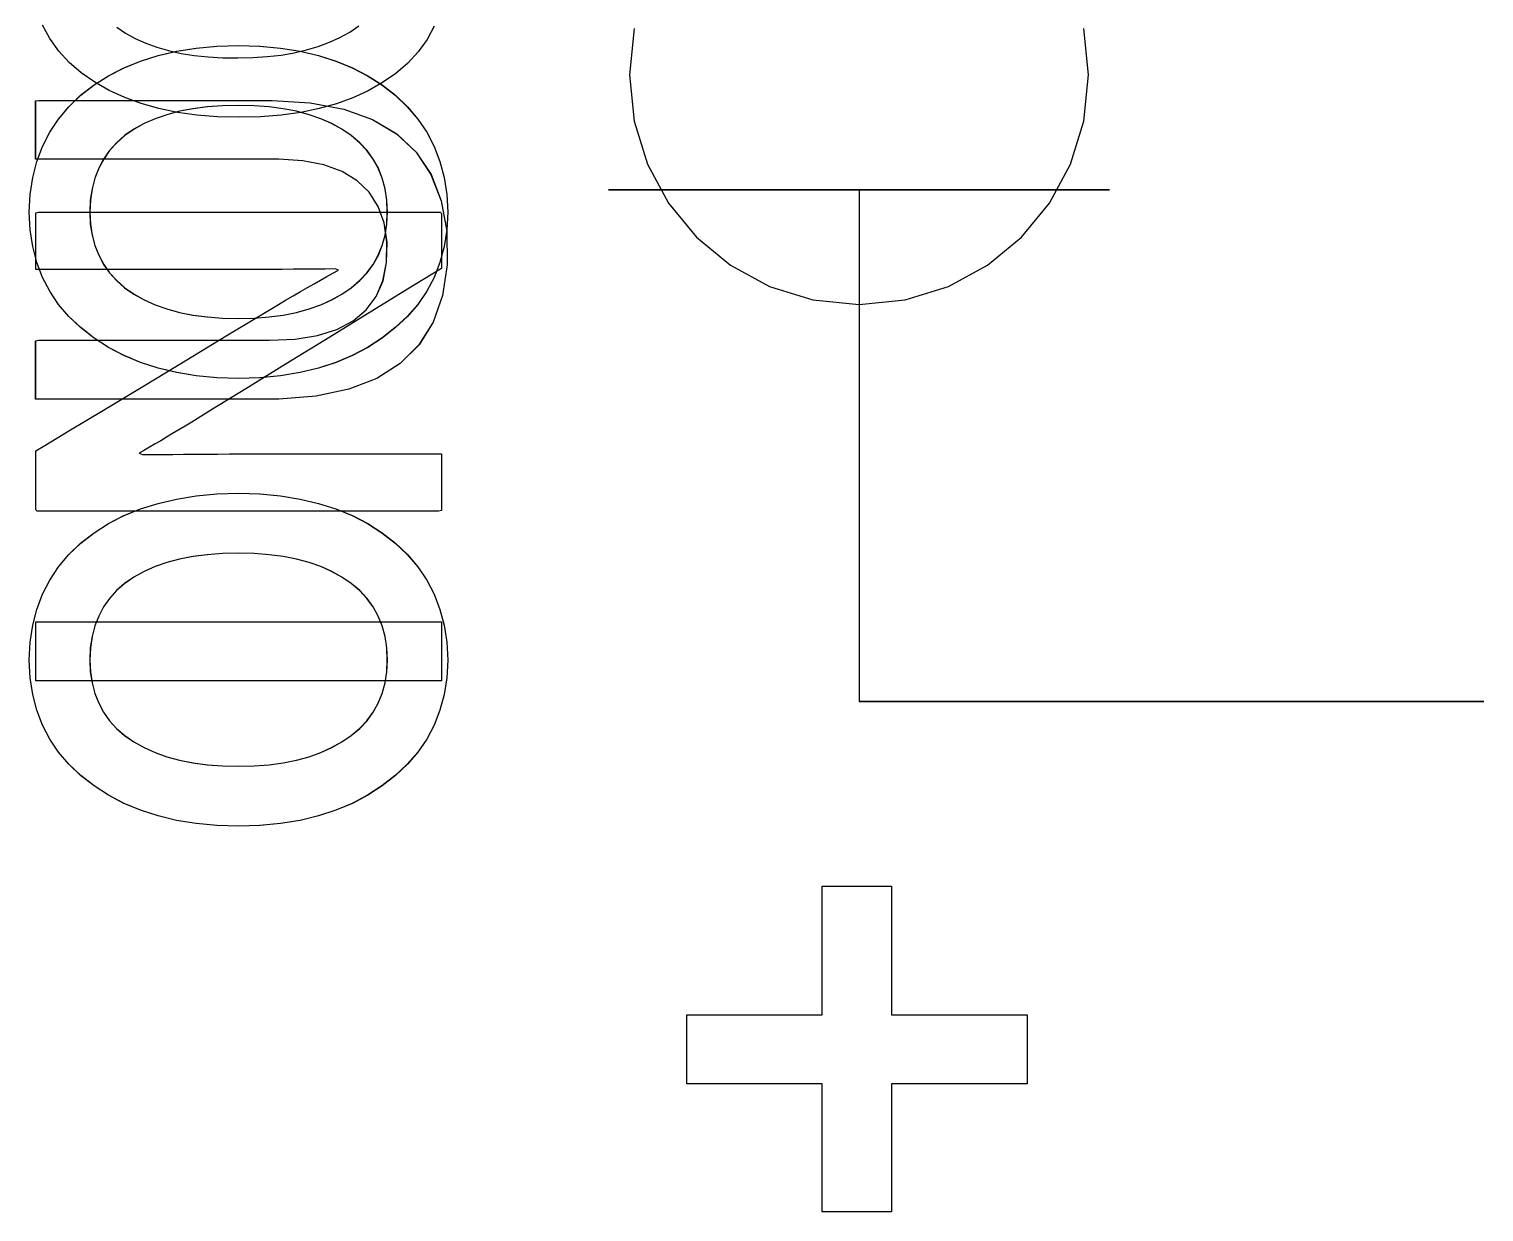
# Model space of a CAD drawing. Extents: x 1 to 47.7, y 0.2 to 35.
# Drawn here: x 36.3558 to 36.7042, y 9.717 to 10.0002 of the extents above; entities that cross this region are included whole.
import ezdxf

# ---------------------------------------------------------------- set-up
doc = ezdxf.new("R2010")
doc.units = 0
doc.header["$MEASUREMENT"] = 0
for name, color, linetype in [('7_2___8__INDEPENDENT_INPUT', 7, 'CONTINUOUS'), ('7_3___8__OPTOISO_INDEPENDE', 7, 'CONTINUOUS'), ('7_4___24__OPTOISO_INDEPEND', 7, 'CONTINUOUS'), ('7_5___8__INDEPENDENT_INPUT', 7, 'CONTINUOUS'), ('7_6____8__INDEPENDENT_INPU', 7, 'CONTINUOUS'), ('7_7____8__OPTOISO_INDEPEND', 7, 'CONTINUOUS'), ('7_8____8__OPTOISO_INDEPEND', 7, 'CONTINUOUS')]:
    doc.layers.add(name, color=color, linetype=linetype)

msp = doc.modelspace()

# ---------------------------------------------------------------- linework, layer by layer
at = {"layer": '7_2___8__INDEPENDENT_INPUT'}
for points in [[(36.41404, 9.98315), (36.42315, 9.9826), (36.43116, 9.98108), (36.43806, 9.97861), (36.44384, 9.97517), (36.44851, 9.97077), (36.45207, 9.96541), (36.45451, 9.9591), (36.45584, 9.95182), (36.45596, 9.94379), (36.45482, 9.93645), (36.45256, 9.93006), (36.44919, 9.92462), (36.44471, 9.92012), (36.43911, 9.91658), (36.4324, 9.91398), (36.42458, 9.91234), (36.41564, 9.91165), (36.41235, 9.91162), (36.40735, 9.91162), (36.39969, 9.91162), (36.39044, 9.91162), (36.38065, 9.91162), (36.3714, 9.91162), (36.36374, 9.91162), (36.35874, 9.91162), (36.35737, 9.91164), (36.35737, 9.91237), (36.35737, 9.91392), (36.35737, 9.91602), (36.35737, 9.91842), (36.35737, 9.92085), (36.35737, 9.92303), (36.35737, 9.92471), (36.35737, 9.92562), (36.35815, 9.92571), (36.36246, 9.92571), (36.36963, 9.92571), (36.37859, 9.92571), (36.38829, 9.92571), (36.39768, 9.92571), (36.40569, 9.92571), (36.41128, 9.92571), (36.41337, 9.92571), (36.41951, 9.926), (36.4249, 9.92688), (36.42954, 9.92833), (36.43342, 9.93037), (36.43655, 9.93299), (36.43893, 9.9362), (36.44056, 9.93998), (36.44143, 9.94435), (36.44152, 9.94925), (36.44082, 9.95381), (36.43939, 9.95778), (36.43724, 9.96116), (36.43436, 9.96393), (36.43075, 9.96611), (36.42641, 9.96769), (36.42135, 9.96867), (36.41557, 9.96906), (36.41293, 9.96906), (36.40788, 9.96906), (36.40014, 9.96906), (36.39079, 9.96906), (36.3809, 9.96906), (36.37155, 9.96906), (36.36381, 9.96906), (36.35875, 9.96906), (36.35737, 9.96908), (36.35737, 9.96981), (36.35737, 9.97136), (36.35737, 9.97346), (36.35737, 9.97586), (36.35737, 9.97829), (36.35737, 9.98047), (36.35737, 9.98216), (36.35737, 9.98307), (36.35816, 9.98315), (36.36252, 9.98315), (36.36977, 9.98315), (36.37884, 9.98315), (36.38866, 9.98315), (36.39816, 9.98315), (36.40627, 9.98315), (36.41191, 9.98315)], [(36.40592, 9.88909), (36.4111, 9.88892), (36.41602, 9.88846), (36.4207, 9.88771), (36.42512, 9.88667), (36.4293, 9.88535), (36.43322, 9.88373), (36.43689, 9.88183), (36.44032, 9.87965), (36.44352, 9.87716), (36.4464, 9.87442), (36.4489, 9.87147), (36.45104, 9.86829), (36.4528, 9.8649), (36.45419, 9.86129), (36.4552, 9.85747), (36.45584, 9.85342), (36.45611, 9.84916), (36.45584, 9.84493), (36.4552, 9.84091), (36.45419, 9.83712), (36.4528, 9.83356), (36.45104, 9.83021), (36.4489, 9.82709), (36.4464, 9.82419), (36.44352, 9.82151), (36.44032, 9.81903), (36.43689, 9.81678), (36.43322, 9.81484), (36.4293, 9.81319), (36.42512, 9.81183), (36.4207, 9.81077), (36.41602, 9.81), (36.4111, 9.80953), (36.40592, 9.80935), (36.40075, 9.80953), (36.39581, 9.81), (36.39113, 9.81077), (36.38668, 9.81183), (36.38248, 9.81319), (36.37853, 9.81484), (36.37482, 9.81678), (36.37135, 9.81903), (36.36815, 9.82151), (36.36531, 9.82419), (36.36285, 9.82709), (36.36075, 9.83021), (36.35902, 9.83356), (36.35766, 9.83712), (36.35667, 9.84091), (36.35606, 9.84493), (36.35581, 9.84916), (36.35606, 9.85342), (36.35667, 9.85747), (36.35766, 9.86129), (36.35902, 9.8649), (36.36075, 9.86829), (36.36285, 9.87147), (36.36531, 9.87442), (36.36815, 9.87716), (36.37135, 9.87965), (36.37482, 9.88183), (36.37853, 9.88373), (36.38248, 9.88535), (36.38668, 9.88667), (36.39113, 9.88771), (36.39581, 9.88846), (36.40075, 9.88892)], [(36.40592, 9.87473), (36.40211, 9.87464), (36.39849, 9.87437), (36.39506, 9.87393), (36.39184, 9.8733), (36.38881, 9.8725), (36.38598, 9.87152), (36.38334, 9.87036), (36.38091, 9.86902), (36.3787, 9.8675), (36.37676, 9.8658), (36.37508, 9.86393), (36.37365, 9.86189), (36.37247, 9.85968), (36.37155, 9.85731), (36.37089, 9.85476), (36.37048, 9.85205), (36.37032, 9.84916), (36.37048, 9.84633), (36.37089, 9.84367), (36.37155, 9.84116), (36.37247, 9.83882), (36.37365, 9.83665), (36.37508, 9.83463), (36.37676, 9.83277), (36.3787, 9.83108), (36.38091, 9.82954), (36.38334, 9.82818), (36.38598, 9.827), (36.38881, 9.826), (36.39184, 9.82518), (36.39506, 9.82454), (36.39849, 9.82408), (36.40211, 9.82381), (36.40592, 9.82372), (36.4097, 9.82381), (36.41327, 9.82408), (36.41666, 9.82454), (36.41985, 9.82518), (36.42285, 9.826), (36.42566, 9.827), (36.42827, 9.82818), (36.43068, 9.82954), (36.43293, 9.83108), (36.43497, 9.83277), (36.43673, 9.83463), (36.43821, 9.83665), (36.43943, 9.83882), (36.44038, 9.84116), (36.44106, 9.84367), (36.44146, 9.84633), (36.4416, 9.84916), (36.44146, 9.85205), (36.44106, 9.85476), (36.44038, 9.85731), (36.43943, 9.85968), (36.43821, 9.86189), (36.43673, 9.86393), (36.43497, 9.8658), (36.43293, 9.8675), (36.43068, 9.86902), (36.42827, 9.87036), (36.42566, 9.87152), (36.42285, 9.8725), (36.41985, 9.8733), (36.41666, 9.87393), (36.41327, 9.87437), (36.4097, 9.87464)]]:
    msp.add_lwpolyline(points, close=True, dxfattribs=at)
for points in [[(36.4946, 9.9618), (36.61459, 9.9618)], [(36.55459, 9.9618), (36.55459, 9.83931), (36.70423, 9.83931)]]:
    msp.add_lwpolyline(points, dxfattribs=at)
at = {"layer": '7_3___8__OPTOISO_INDEPENDE'}
for points in [[(36.41404, 9.98315), (36.42315, 9.9826), (36.43116, 9.98108), (36.43806, 9.97861), (36.44384, 9.97517), (36.44851, 9.97077), (36.45207, 9.96541), (36.45451, 9.9591), (36.45584, 9.95182), (36.45596, 9.94379), (36.45482, 9.93645), (36.45256, 9.93006), (36.44919, 9.92462), (36.44471, 9.92012), (36.43911, 9.91658), (36.4324, 9.91398), (36.42458, 9.91234), (36.41564, 9.91165), (36.41235, 9.91162), (36.40735, 9.91162), (36.39969, 9.91162), (36.39044, 9.91162), (36.38065, 9.91162), (36.3714, 9.91162), (36.36374, 9.91162), (36.35874, 9.91162), (36.35737, 9.91164), (36.35737, 9.91237), (36.35737, 9.91392), (36.35737, 9.91602), (36.35737, 9.91842), (36.35737, 9.92085), (36.35737, 9.92303), (36.35737, 9.92471), (36.35737, 9.92562), (36.35815, 9.92571), (36.36246, 9.92571), (36.36963, 9.92571), (36.37859, 9.92571), (36.38829, 9.92571), (36.39768, 9.92571), (36.40569, 9.92571), (36.41128, 9.92571), (36.41337, 9.92571), (36.41951, 9.926), (36.4249, 9.92688), (36.42954, 9.92833), (36.43342, 9.93037), (36.43655, 9.93299), (36.43893, 9.9362), (36.44056, 9.93998), (36.44143, 9.94435), (36.44152, 9.94925), (36.44082, 9.95381), (36.43939, 9.95778), (36.43724, 9.96116), (36.43436, 9.96393), (36.43075, 9.96611), (36.42641, 9.96769), (36.42135, 9.96867), (36.41557, 9.96906), (36.41293, 9.96906), (36.40788, 9.96906), (36.40014, 9.96906), (36.39079, 9.96906), (36.3809, 9.96906), (36.37155, 9.96906), (36.36381, 9.96906), (36.35875, 9.96906), (36.35737, 9.96908), (36.35737, 9.96981), (36.35737, 9.97136), (36.35737, 9.97346), (36.35737, 9.97586), (36.35737, 9.97829), (36.35737, 9.98047), (36.35737, 9.98216), (36.35737, 9.98307), (36.35816, 9.98315), (36.36252, 9.98315), (36.36977, 9.98315), (36.37884, 9.98315), (36.38866, 9.98315), (36.39816, 9.98315), (36.40627, 9.98315), (36.41191, 9.98315)], [(36.40592, 9.88909), (36.4111, 9.88892), (36.41602, 9.88846), (36.4207, 9.88771), (36.42512, 9.88667), (36.4293, 9.88535), (36.43322, 9.88373), (36.43689, 9.88183), (36.44032, 9.87965), (36.44352, 9.87716), (36.4464, 9.87442), (36.4489, 9.87147), (36.45104, 9.86829), (36.4528, 9.8649), (36.45419, 9.86129), (36.4552, 9.85747), (36.45584, 9.85342), (36.45611, 9.84916), (36.45584, 9.84493), (36.4552, 9.84091), (36.45419, 9.83712), (36.4528, 9.83356), (36.45104, 9.83021), (36.4489, 9.82709), (36.4464, 9.82419), (36.44352, 9.82151), (36.44032, 9.81903), (36.43689, 9.81678), (36.43322, 9.81484), (36.4293, 9.81319), (36.42512, 9.81183), (36.4207, 9.81077), (36.41602, 9.81), (36.4111, 9.80953), (36.40592, 9.80935), (36.40075, 9.80953), (36.39581, 9.81), (36.39113, 9.81077), (36.38668, 9.81183), (36.38248, 9.81319), (36.37853, 9.81484), (36.37482, 9.81678), (36.37135, 9.81903), (36.36815, 9.82151), (36.36531, 9.82419), (36.36285, 9.82709), (36.36075, 9.83021), (36.35902, 9.83356), (36.35766, 9.83712), (36.35667, 9.84091), (36.35606, 9.84493), (36.35581, 9.84916), (36.35606, 9.85342), (36.35667, 9.85747), (36.35766, 9.86129), (36.35902, 9.8649), (36.36075, 9.86829), (36.36285, 9.87147), (36.36531, 9.87442), (36.36815, 9.87716), (36.37135, 9.87965), (36.37482, 9.88183), (36.37853, 9.88373), (36.38248, 9.88535), (36.38668, 9.88667), (36.39113, 9.88771), (36.39581, 9.88846), (36.40075, 9.88892)], [(36.40592, 9.87473), (36.40211, 9.87464), (36.39849, 9.87437), (36.39506, 9.87393), (36.39184, 9.8733), (36.38881, 9.8725), (36.38598, 9.87152), (36.38334, 9.87036), (36.38091, 9.86902), (36.3787, 9.8675), (36.37676, 9.8658), (36.37508, 9.86393), (36.37365, 9.86189), (36.37247, 9.85968), (36.37155, 9.85731), (36.37089, 9.85476), (36.37048, 9.85205), (36.37032, 9.84916), (36.37048, 9.84633), (36.37089, 9.84367), (36.37155, 9.84116), (36.37247, 9.83882), (36.37365, 9.83665), (36.37508, 9.83463), (36.37676, 9.83277), (36.3787, 9.83108), (36.38091, 9.82954), (36.38334, 9.82818), (36.38598, 9.827), (36.38881, 9.826), (36.39184, 9.82518), (36.39506, 9.82454), (36.39849, 9.82408), (36.40211, 9.82381), (36.40592, 9.82372), (36.4097, 9.82381), (36.41327, 9.82408), (36.41666, 9.82454), (36.41985, 9.82518), (36.42285, 9.826), (36.42566, 9.827), (36.42827, 9.82818), (36.43068, 9.82954), (36.43293, 9.83108), (36.43497, 9.83277), (36.43673, 9.83463), (36.43821, 9.83665), (36.43943, 9.83882), (36.44038, 9.84116), (36.44106, 9.84367), (36.44146, 9.84633), (36.4416, 9.84916), (36.44146, 9.85205), (36.44106, 9.85476), (36.44038, 9.85731), (36.43943, 9.85968), (36.43821, 9.86189), (36.43673, 9.86393), (36.43497, 9.8658), (36.43293, 9.8675), (36.43068, 9.86902), (36.42827, 9.87036), (36.42566, 9.87152), (36.42285, 9.8725), (36.41985, 9.8733), (36.41666, 9.87393), (36.41327, 9.87437), (36.4097, 9.87464)]]:
    msp.add_lwpolyline(points, close=True, dxfattribs=at)
for points in [[(36.4946, 9.9618), (36.61459, 9.9618)], [(36.55459, 9.9618), (36.55459, 9.83932), (36.70423, 9.83932)]]:
    msp.add_lwpolyline(points, dxfattribs=at)
at = {"layer": '7_4___24__OPTOISO_INDEPEND'}
for points in [[(36.45284, 10.00091), (36.4511, 9.99773), (36.44898, 9.99479), (36.4465, 9.99209), (36.44365, 9.98963), (36.44047, 9.98742), (36.43704, 9.98547), (36.43337, 9.98378), (36.42944, 9.98235), (36.42527, 9.98118), (36.42085, 9.98027), (36.41617, 9.97962), (36.41125, 9.97923), (36.40607, 9.9791), (36.40091, 9.97923), (36.39599, 9.97963), (36.39131, 9.98028), (36.38687, 9.98121), (36.38267, 9.98239), (36.37871, 9.98384), (36.37499, 9.98556), (36.37151, 9.98753), (36.36827, 9.98977), (36.36538, 9.99226), (36.36288, 9.99498), (36.36075, 9.99794), (36.359, 10.00115)], [(36.37683, 10.00068), (36.3789, 9.99924), (36.38123, 9.99797), (36.38373, 9.99686), (36.3864, 9.99589), (36.38922, 9.99508), (36.39221, 9.99442), (36.39536, 9.99392), (36.39868, 9.99357), (36.40216, 9.99337), (36.4058, 9.99333), (36.4094, 9.9934), (36.41284, 9.99363), (36.41613, 9.99402), (36.41926, 9.99455), (36.42224, 9.99524), (36.42506, 9.99608), (36.42772, 9.99707), (36.43023, 9.99822), (36.43262, 9.99951), (36.43479, 10.00097)], [(36.50068, 10.00038), (36.49957, 9.98929), (36.50068, 9.97821), (36.50389, 9.96789), (36.50896, 9.95855), (36.51567, 9.95041), (36.52381, 9.9437), (36.53316, 9.93863), (36.54349, 9.93542), (36.55458, 9.9343), (36.56566, 9.93542), (36.57599, 9.93863), (36.58533, 9.9437), (36.59347, 9.95041), (36.60018, 9.95855), (36.60525, 9.96789), (36.60845, 9.97821), (36.60957, 9.98929), (36.60845, 10.00038)], [(36.55458, 9.9343), (36.55458, 9.8393), (36.70423, 9.8393)], [(36.45456, 9.84421), (36.35738, 9.84421), (36.35738, 9.8583), (36.45456, 9.8583), (36.45456, 9.84421)]]:
    msp.add_lwpolyline(points, dxfattribs=at)
msp.add_lwpolyline([(36.45456, 9.94294), (36.45234, 9.94157), (36.4464, 9.93792), (36.43786, 9.93266), (36.42782, 9.92648), (36.41739, 9.92006), (36.40767, 9.91407), (36.39976, 9.90921), (36.39477, 9.90614), (36.39317, 9.90516), (36.39164, 9.90424), (36.39016, 9.90336), (36.38872, 9.9025), (36.38733, 9.90168), (36.38598, 9.90089), (36.38467, 9.90012), (36.3834, 9.89939), (36.38218, 9.89868), (36.38297, 9.89838), (36.38531, 9.89839), (36.38772, 9.89839), (36.39021, 9.8984), (36.39277, 9.89842), (36.39541, 9.89844), (36.39812, 9.89846), (36.40091, 9.89848), (36.40377, 9.89851), (36.40555, 9.89852), (36.41008, 9.89852), (36.41688, 9.89852), (36.42506, 9.89852), (36.43369, 9.89852), (36.44187, 9.89852), (36.44867, 9.89852), (36.4532, 9.89852), (36.45456, 9.89851), (36.45456, 9.89787), (36.45456, 9.89644), (36.45456, 9.89446), (36.45456, 9.89218), (36.45456, 9.88985), (36.45456, 9.88771), (36.45456, 9.88601), (36.45456, 9.885), (36.45388, 9.88483), (36.44758, 9.88483), (36.43613, 9.88483), (36.42127, 9.88483), (36.40478, 9.88483), (36.38841, 9.88483), (36.37393, 9.88483), (36.3631, 9.88483), (36.35769, 9.88483), (36.35738, 9.88511), (36.35738, 9.88628), (36.35738, 9.88815), (36.35738, 9.89044), (36.35738, 9.8929), (36.35738, 9.89527), (36.35738, 9.89729), (36.35738, 9.89869), (36.35738, 9.89921), (36.35955, 9.90052), (36.36532, 9.904), (36.37363, 9.90902), (36.3834, 9.91491), (36.39355, 9.92104), (36.40302, 9.92675), (36.41071, 9.93139), (36.41556, 9.93432), (36.41722, 9.93531), (36.41903, 9.93636), (36.42077, 9.93737), (36.42245, 9.93833), (36.42407, 9.93925), (36.42562, 9.94013), (36.42711, 9.94097), (36.42854, 9.94176), (36.42991, 9.94251), (36.42913, 9.9428), (36.42672, 9.94277), (36.42424, 9.94275), (36.4217, 9.94273), (36.41909, 9.94271), (36.41641, 9.9427), (36.41366, 9.94269), (36.41084, 9.94268), (36.40796, 9.94268), (36.40618, 9.94268), (36.40168, 9.94268), (36.3949, 9.94268), (36.38676, 9.94268), (36.37816, 9.94268), (36.37002, 9.94268), (36.36324, 9.94268), (36.35874, 9.94268), (36.35738, 9.94269), (36.35738, 9.94333), (36.35738, 9.94476), (36.35738, 9.94674), (36.35738, 9.94902), (36.35738, 9.95135), (36.35738, 9.95349), (36.35738, 9.95519), (36.35738, 9.9562), (36.35806, 9.95637), (36.36436, 9.95637), (36.37582, 9.95637), (36.39067, 9.95637), (36.40717, 9.95637), (36.42353, 9.95637), (36.43801, 9.95637), (36.44884, 9.95637), (36.45426, 9.95637), (36.45456, 9.95611), (36.45456, 9.95501), (36.45456, 9.95327), (36.45456, 9.95113), (36.45456, 9.94883), (36.45456, 9.94662), (36.45456, 9.94474), (36.45456, 9.94343)], close=True, dxfattribs=at)
at = {"layer": '7_5___8__INDEPENDENT_INPUT'}
for points in [[(36.40591, 9.99632), (36.41109, 9.99615), (36.41601, 9.99569), (36.42068, 9.99494), (36.42511, 9.9939), (36.42928, 9.99258), (36.43321, 9.99097), (36.43688, 9.98907), (36.4403, 9.98688), (36.4435, 9.98439), (36.44638, 9.98165), (36.44889, 9.9787), (36.45103, 9.97553), (36.45279, 9.97214), (36.45417, 9.96853), (36.45519, 9.9647), (36.45583, 9.96066), (36.4561, 9.95639), (36.45583, 9.95216), (36.45519, 9.94815), (36.45417, 9.94436), (36.45279, 9.94079), (36.45103, 9.93745), (36.44889, 9.93432), (36.44638, 9.93142), (36.4435, 9.92875), (36.4403, 9.92626), (36.43688, 9.92402), (36.43321, 9.92207), (36.42928, 9.92042), (36.42511, 9.91906), (36.42068, 9.918), (36.41601, 9.91723), (36.41109, 9.91676), (36.40591, 9.91659), (36.40073, 9.91676), (36.3958, 9.91723), (36.39111, 9.918), (36.38667, 9.91906), (36.38247, 9.92042), (36.37851, 9.92207), (36.3748, 9.92402), (36.37134, 9.92626), (36.36814, 9.92875), (36.3653, 9.93142), (36.36283, 9.93432), (36.36073, 9.93745), (36.35901, 9.94079), (36.35765, 9.94436), (36.35666, 9.94815), (36.35604, 9.95216), (36.35579, 9.95639), (36.35604, 9.96066), (36.35666, 9.9647), (36.35765, 9.96853), (36.35901, 9.97214), (36.36073, 9.97553), (36.36283, 9.9787), (36.3653, 9.98165), (36.36814, 9.98439), (36.37134, 9.98688), (36.3748, 9.98907), (36.37851, 9.99097), (36.38247, 9.99258), (36.38667, 9.9939), (36.39111, 9.99494), (36.3958, 9.99569), (36.40073, 9.99615)], [(36.40591, 9.98196), (36.40209, 9.98187), (36.39847, 9.9816), (36.39505, 9.98116), (36.39182, 9.98054), (36.3888, 9.97973), (36.38596, 9.97875), (36.38333, 9.97759), (36.38089, 9.97625), (36.37868, 9.97473), (36.37674, 9.97303), (36.37506, 9.97116), (36.37363, 9.96912), (36.37246, 9.96691), (36.37154, 9.96454), (36.37087, 9.96199), (36.37046, 9.95928), (36.37031, 9.95639), (36.37046, 9.95356), (36.37087, 9.9509), (36.37154, 9.9484), (36.37246, 9.94606), (36.37363, 9.94388), (36.37506, 9.94186), (36.37674, 9.94001), (36.37868, 9.93831), (36.38089, 9.93678), (36.38333, 9.93541), (36.38596, 9.93423), (36.3888, 9.93323), (36.39182, 9.93241), (36.39505, 9.93177), (36.39847, 9.93131), (36.40209, 9.93104), (36.40591, 9.93095), (36.40968, 9.93104), (36.41326, 9.93131), (36.41665, 9.93177), (36.41984, 9.93241), (36.42284, 9.93323), (36.42564, 9.93423), (36.42825, 9.93541), (36.43067, 9.93678), (36.43292, 9.93831), (36.43495, 9.94001), (36.43671, 9.94186), (36.4382, 9.94388), (36.43942, 9.94606), (36.44037, 9.9484), (36.44104, 9.9509), (36.44145, 9.95356), (36.44158, 9.95639), (36.44145, 9.95928), (36.44104, 9.96199), (36.44037, 9.96454), (36.43942, 9.96691), (36.4382, 9.96912), (36.43671, 9.97116), (36.43495, 9.97303), (36.43292, 9.97473), (36.43067, 9.97625), (36.42825, 9.97759), (36.42564, 9.97875), (36.42284, 9.97973), (36.41984, 9.98054), (36.41665, 9.98116), (36.41326, 9.9816), (36.40968, 9.98187)]]:
    msp.add_lwpolyline(points, close=True, dxfattribs=at)
for points in [[(36.49457, 9.96171), (36.61458, 9.96171)], [(36.55457, 9.96179), (36.55457, 9.83922), (36.70424, 9.83922)]]:
    msp.add_lwpolyline(points, dxfattribs=at)
at = {"layer": '7_6____8__INDEPENDENT_INPU'}
for points in [[(36.41402, 9.98315), (36.42314, 9.9826), (36.43115, 9.98108), (36.43804, 9.97861), (36.44383, 9.97517), (36.4485, 9.97077), (36.45205, 9.96541), (36.4545, 9.9591), (36.45583, 9.95182), (36.45595, 9.94379), (36.45481, 9.93645), (36.45255, 9.93006), (36.44918, 9.92462), (36.44469, 9.92012), (36.4391, 9.91658), (36.43239, 9.91398), (36.42457, 9.91234), (36.41563, 9.91165), (36.41234, 9.91162), (36.40734, 9.91162), (36.39968, 9.91162), (36.39042, 9.91162), (36.38064, 9.91162), (36.37139, 9.91162), (36.36373, 9.91162), (36.35873, 9.91162), (36.35735, 9.91164), (36.35735, 9.91237), (36.35735, 9.91392), (36.35735, 9.91602), (36.35735, 9.91842), (36.35735, 9.92085), (36.35735, 9.92303), (36.35735, 9.92471), (36.35735, 9.92562), (36.35813, 9.92571), (36.36245, 9.92571), (36.36962, 9.92571), (36.37858, 9.92571), (36.38828, 9.92571), (36.39767, 9.92571), (36.40568, 9.92571), (36.41126, 9.92571), (36.41336, 9.92571), (36.4195, 9.926), (36.42489, 9.92688), (36.42953, 9.92833), (36.43341, 9.93037), (36.43654, 9.93299), (36.43892, 9.9362), (36.44054, 9.93998), (36.44142, 9.94435), (36.44151, 9.94925), (36.4408, 9.95381), (36.43938, 9.95778), (36.43722, 9.96116), (36.43434, 9.96393), (36.43074, 9.96611), (36.4264, 9.96769), (36.42134, 9.96867), (36.41555, 9.96906), (36.41292, 9.96906), (36.40787, 9.96906), (36.40013, 9.96906), (36.39077, 9.96906), (36.38089, 9.96906), (36.37153, 9.96906), (36.36379, 9.96906), (36.35874, 9.96906), (36.35735, 9.96908), (36.35735, 9.96981), (36.35735, 9.97136), (36.35735, 9.97346), (36.35735, 9.97586), (36.35735, 9.97829), (36.35735, 9.98047), (36.35735, 9.98216), (36.35735, 9.98307), (36.35814, 9.98315), (36.36251, 9.98315), (36.36976, 9.98315), (36.37883, 9.98315), (36.38865, 9.98315), (36.39815, 9.98315), (36.40625, 9.98315), (36.4119, 9.98315)], [(36.40591, 9.88909), (36.41109, 9.88892), (36.41601, 9.88846), (36.42068, 9.88771), (36.42511, 9.88667), (36.42928, 9.88535), (36.43321, 9.88373), (36.43688, 9.88183), (36.4403, 9.87965), (36.4435, 9.87716), (36.44638, 9.87442), (36.44889, 9.87147), (36.45103, 9.86829), (36.45279, 9.8649), (36.45417, 9.86129), (36.45519, 9.85747), (36.45583, 9.85342), (36.4561, 9.84916), (36.45583, 9.84493), (36.45519, 9.84091), (36.45417, 9.83712), (36.45279, 9.83356), (36.45103, 9.83021), (36.44889, 9.82709), (36.44638, 9.82419), (36.4435, 9.82151), (36.4403, 9.81903), (36.43688, 9.81678), (36.43321, 9.81484), (36.42928, 9.81319), (36.42511, 9.81183), (36.42068, 9.81077), (36.41601, 9.81), (36.41109, 9.80953), (36.40591, 9.80935), (36.40073, 9.80953), (36.3958, 9.81), (36.39111, 9.81077), (36.38667, 9.81183), (36.38247, 9.81319), (36.37851, 9.81484), (36.3748, 9.81678), (36.37134, 9.81903), (36.36814, 9.82151), (36.3653, 9.82419), (36.36283, 9.82709), (36.36073, 9.83021), (36.35901, 9.83356), (36.35765, 9.83712), (36.35666, 9.84091), (36.35604, 9.84493), (36.35579, 9.84916), (36.35604, 9.85342), (36.35666, 9.85747), (36.35765, 9.86129), (36.35901, 9.8649), (36.36073, 9.86829), (36.36283, 9.87147), (36.3653, 9.87442), (36.36814, 9.87716), (36.37134, 9.87965), (36.3748, 9.88183), (36.37851, 9.88373), (36.38247, 9.88535), (36.38667, 9.88667), (36.39111, 9.88771), (36.3958, 9.88846), (36.40073, 9.88892)], [(36.40591, 9.87473), (36.40209, 9.87464), (36.39847, 9.87437), (36.39505, 9.87393), (36.39182, 9.8733), (36.3888, 9.8725), (36.38596, 9.87152), (36.38333, 9.87036), (36.38089, 9.86902), (36.37868, 9.8675), (36.37674, 9.8658), (36.37506, 9.86393), (36.37363, 9.86189), (36.37246, 9.85968), (36.37154, 9.85731), (36.37087, 9.85476), (36.37046, 9.85205), (36.37031, 9.84916), (36.37046, 9.84633), (36.37087, 9.84367), (36.37154, 9.84116), (36.37246, 9.83882), (36.37363, 9.83665), (36.37506, 9.83463), (36.37674, 9.83277), (36.37868, 9.83108), (36.38089, 9.82954), (36.38333, 9.82818), (36.38596, 9.827), (36.3888, 9.826), (36.39182, 9.82518), (36.39505, 9.82454), (36.39847, 9.82408), (36.40209, 9.82381), (36.40591, 9.82372), (36.40968, 9.82381), (36.41326, 9.82408), (36.41665, 9.82454), (36.41984, 9.82518), (36.42284, 9.826), (36.42564, 9.827), (36.42825, 9.82818), (36.43067, 9.82954), (36.43292, 9.83108), (36.43495, 9.83277), (36.43671, 9.83463), (36.4382, 9.83665), (36.43942, 9.83882), (36.44037, 9.84116), (36.44104, 9.84367), (36.44145, 9.84633), (36.44158, 9.84916), (36.44145, 9.85205), (36.44104, 9.85476), (36.44037, 9.85731), (36.43942, 9.85968), (36.4382, 9.86189), (36.43671, 9.86393), (36.43495, 9.8658), (36.43292, 9.8675), (36.43067, 9.86902), (36.42825, 9.87036), (36.42564, 9.87152), (36.42284, 9.8725), (36.41984, 9.8733), (36.41665, 9.87393), (36.41326, 9.87437), (36.40968, 9.87464)]]:
    msp.add_lwpolyline(points, close=True, dxfattribs=at)
for points in [[(36.4946, 9.9618), (36.61459, 9.9618)], [(36.55459, 9.9618), (36.55459, 9.83931), (36.70423, 9.83931)], [(36.56235, 9.76424), (36.59482, 9.76424), (36.59482, 9.74767), (36.56235, 9.74767), (36.56235, 9.71703), (36.54578, 9.71703), (36.54578, 9.74767), (36.51331, 9.74767), (36.51331, 9.76424), (36.54578, 9.76424), (36.54578, 9.795), (36.56235, 9.795), (36.56235, 9.76424)]]:
    msp.add_lwpolyline(points, dxfattribs=at)
at = {"layer": '7_7____8__OPTOISO_INDEPEND'}
for points in [[(36.41404, 9.98315), (36.42315, 9.9826), (36.43116, 9.98108), (36.43806, 9.97861), (36.44384, 9.97517), (36.44851, 9.97077), (36.45207, 9.96541), (36.45451, 9.9591), (36.45584, 9.95182), (36.45596, 9.94379), (36.45482, 9.93645), (36.45256, 9.93006), (36.44919, 9.92462), (36.44471, 9.92012), (36.43911, 9.91658), (36.4324, 9.91398), (36.42458, 9.91234), (36.41564, 9.91165), (36.41235, 9.91162), (36.40735, 9.91162), (36.39969, 9.91162), (36.39044, 9.91162), (36.38065, 9.91162), (36.3714, 9.91162), (36.36374, 9.91162), (36.35874, 9.91162), (36.35737, 9.91164), (36.35737, 9.91237), (36.35737, 9.91392), (36.35737, 9.91602), (36.35737, 9.91842), (36.35737, 9.92085), (36.35737, 9.92303), (36.35737, 9.92471), (36.35737, 9.92562), (36.35815, 9.92571), (36.36246, 9.92571), (36.36963, 9.92571), (36.37859, 9.92571), (36.38829, 9.92571), (36.39768, 9.92571), (36.40569, 9.92571), (36.41128, 9.92571), (36.41337, 9.92571), (36.41951, 9.926), (36.4249, 9.92688), (36.42954, 9.92833), (36.43342, 9.93037), (36.43655, 9.93299), (36.43893, 9.9362), (36.44056, 9.93998), (36.44143, 9.94435), (36.44152, 9.94925), (36.44082, 9.95381), (36.43939, 9.95778), (36.43724, 9.96116), (36.43436, 9.96393), (36.43075, 9.96611), (36.42641, 9.96769), (36.42135, 9.96867), (36.41557, 9.96906), (36.41293, 9.96906), (36.40788, 9.96906), (36.40014, 9.96906), (36.39079, 9.96906), (36.3809, 9.96906), (36.37155, 9.96906), (36.36381, 9.96906), (36.35875, 9.96906), (36.35737, 9.96908), (36.35737, 9.96981), (36.35737, 9.97136), (36.35737, 9.97346), (36.35737, 9.97586), (36.35737, 9.97829), (36.35737, 9.98047), (36.35737, 9.98216), (36.35737, 9.98307), (36.35816, 9.98315), (36.36252, 9.98315), (36.36977, 9.98315), (36.37884, 9.98315), (36.38866, 9.98315), (36.39816, 9.98315), (36.40627, 9.98315), (36.41191, 9.98315)], [(36.40592, 9.88909), (36.4111, 9.88892), (36.41602, 9.88846), (36.4207, 9.88771), (36.42512, 9.88667), (36.4293, 9.88535), (36.43322, 9.88373), (36.43689, 9.88183), (36.44032, 9.87965), (36.44352, 9.87716), (36.4464, 9.87442), (36.4489, 9.87147), (36.45104, 9.86829), (36.4528, 9.8649), (36.45419, 9.86129), (36.4552, 9.85747), (36.45584, 9.85342), (36.45611, 9.84916), (36.45584, 9.84493), (36.4552, 9.84091), (36.45419, 9.83712), (36.4528, 9.83356), (36.45104, 9.83021), (36.4489, 9.82709), (36.4464, 9.82419), (36.44352, 9.82151), (36.44032, 9.81903), (36.43689, 9.81678), (36.43322, 9.81484), (36.4293, 9.81319), (36.42512, 9.81183), (36.4207, 9.81077), (36.41602, 9.81), (36.4111, 9.80953), (36.40592, 9.80935), (36.40075, 9.80953), (36.39581, 9.81), (36.39113, 9.81077), (36.38668, 9.81183), (36.38248, 9.81319), (36.37853, 9.81484), (36.37482, 9.81678), (36.37135, 9.81903), (36.36815, 9.82151), (36.36531, 9.82419), (36.36285, 9.82709), (36.36075, 9.83021), (36.35902, 9.83356), (36.35766, 9.83712), (36.35667, 9.84091), (36.35606, 9.84493), (36.35581, 9.84916), (36.35606, 9.85342), (36.35667, 9.85747), (36.35766, 9.86129), (36.35902, 9.8649), (36.36075, 9.86829), (36.36285, 9.87147), (36.36531, 9.87442), (36.36815, 9.87716), (36.37135, 9.87965), (36.37482, 9.88183), (36.37853, 9.88373), (36.38248, 9.88535), (36.38668, 9.88667), (36.39113, 9.88771), (36.39581, 9.88846), (36.40075, 9.88892)], [(36.40592, 9.87473), (36.40211, 9.87464), (36.39849, 9.87437), (36.39506, 9.87393), (36.39184, 9.8733), (36.38881, 9.8725), (36.38598, 9.87152), (36.38334, 9.87036), (36.38091, 9.86902), (36.3787, 9.8675), (36.37676, 9.8658), (36.37508, 9.86393), (36.37365, 9.86189), (36.37247, 9.85968), (36.37155, 9.85731), (36.37089, 9.85476), (36.37048, 9.85205), (36.37032, 9.84916), (36.37048, 9.84633), (36.37089, 9.84367), (36.37155, 9.84116), (36.37247, 9.83882), (36.37365, 9.83665), (36.37508, 9.83463), (36.37676, 9.83277), (36.3787, 9.83108), (36.38091, 9.82954), (36.38334, 9.82818), (36.38598, 9.827), (36.38881, 9.826), (36.39184, 9.82518), (36.39506, 9.82454), (36.39849, 9.82408), (36.40211, 9.82381), (36.40592, 9.82372), (36.4097, 9.82381), (36.41327, 9.82408), (36.41666, 9.82454), (36.41985, 9.82518), (36.42285, 9.826), (36.42566, 9.827), (36.42827, 9.82818), (36.43068, 9.82954), (36.43293, 9.83108), (36.43497, 9.83277), (36.43673, 9.83463), (36.43821, 9.83665), (36.43943, 9.83882), (36.44038, 9.84116), (36.44106, 9.84367), (36.44146, 9.84633), (36.4416, 9.84916), (36.44146, 9.85205), (36.44106, 9.85476), (36.44038, 9.85731), (36.43943, 9.85968), (36.43821, 9.86189), (36.43673, 9.86393), (36.43497, 9.8658), (36.43293, 9.8675), (36.43068, 9.86902), (36.42827, 9.87036), (36.42566, 9.87152), (36.42285, 9.8725), (36.41985, 9.8733), (36.41666, 9.87393), (36.41327, 9.87437), (36.4097, 9.87464)]]:
    msp.add_lwpolyline(points, close=True, dxfattribs=at)
for points in [[(36.4946, 9.9618), (36.61459, 9.9618)], [(36.55459, 9.9618), (36.55459, 9.83932), (36.70423, 9.83932)], [(36.56235, 9.76424), (36.59482, 9.76424), (36.59482, 9.74767), (36.56235, 9.74767), (36.56235, 9.71703), (36.54578, 9.71703), (36.54578, 9.74767), (36.51331, 9.74767), (36.51331, 9.76424), (36.54578, 9.76424), (36.54578, 9.795), (36.56235, 9.795), (36.56235, 9.76424)]]:
    msp.add_lwpolyline(points, dxfattribs=at)
at = {"layer": '7_8____8__OPTOISO_INDEPEND'}
for points in [[(36.40594, 9.99632), (36.41111, 9.99615), (36.41604, 9.99569), (36.42071, 9.99494), (36.42513, 9.9939), (36.42931, 9.99258), (36.43323, 9.99097), (36.43691, 9.98907), (36.44033, 9.98688), (36.44353, 9.98439), (36.44641, 9.98165), (36.44892, 9.9787), (36.45105, 9.97553), (36.45281, 9.97214), (36.4542, 9.96853), (36.45521, 9.9647), (36.45585, 9.96066), (36.45612, 9.95639), (36.45585, 9.95216), (36.45521, 9.94815), (36.4542, 9.94436), (36.45281, 9.94079), (36.45105, 9.93745), (36.44892, 9.93432), (36.44641, 9.93142), (36.44353, 9.92875), (36.44033, 9.92626), (36.43691, 9.92402), (36.43323, 9.92207), (36.42931, 9.92042), (36.42513, 9.91906), (36.42071, 9.918), (36.41604, 9.91723), (36.41111, 9.91676), (36.40594, 9.91659), (36.40076, 9.91676), (36.39583, 9.91723), (36.39114, 9.918), (36.3867, 9.91906), (36.3825, 9.92042), (36.37854, 9.92207), (36.37483, 9.92402), (36.37137, 9.92626), (36.36817, 9.92875), (36.36533, 9.93142), (36.36286, 9.93432), (36.36076, 9.93745), (36.35903, 9.94079), (36.35768, 9.94436), (36.35669, 9.94815), (36.35607, 9.95216), (36.35582, 9.95639), (36.35607, 9.96066), (36.35669, 9.9647), (36.35768, 9.96853), (36.35903, 9.97214), (36.36076, 9.97553), (36.36286, 9.9787), (36.36533, 9.98165), (36.36817, 9.98439), (36.37137, 9.98688), (36.37483, 9.98907), (36.37854, 9.99097), (36.3825, 9.99258), (36.3867, 9.9939), (36.39114, 9.99494), (36.39583, 9.99569), (36.40076, 9.99615)], [(36.40594, 9.98196), (36.40212, 9.98187), (36.3985, 9.9816), (36.39508, 9.98116), (36.39185, 9.98054), (36.38882, 9.97973), (36.38599, 9.97875), (36.38336, 9.97759), (36.38092, 9.97625), (36.37871, 9.97473), (36.37677, 9.97303), (36.37509, 9.97116), (36.37366, 9.96912), (36.37249, 9.96691), (36.37157, 9.96454), (36.3709, 9.96199), (36.37049, 9.95928), (36.37033, 9.95639), (36.37049, 9.95356), (36.3709, 9.9509), (36.37157, 9.9484), (36.37249, 9.94606), (36.37366, 9.94388), (36.37509, 9.94186), (36.37677, 9.94001), (36.37871, 9.93831), (36.38092, 9.93678), (36.38336, 9.93541), (36.38599, 9.93423), (36.38882, 9.93323), (36.39185, 9.93241), (36.39508, 9.93177), (36.3985, 9.93131), (36.40212, 9.93104), (36.40594, 9.93095), (36.40971, 9.93104), (36.41329, 9.93131), (36.41667, 9.93177), (36.41987, 9.93241), (36.42286, 9.93323), (36.42567, 9.93423), (36.42828, 9.93541), (36.4307, 9.93678), (36.43295, 9.93831), (36.43498, 9.94001), (36.43674, 9.94186), (36.43823, 9.94388), (36.43945, 9.94606), (36.44039, 9.9484), (36.44107, 9.9509), (36.44147, 9.95356), (36.44161, 9.95639), (36.44147, 9.95928), (36.44107, 9.96199), (36.44039, 9.96454), (36.43945, 9.96691), (36.43823, 9.96912), (36.43674, 9.97116), (36.43498, 9.97303), (36.43295, 9.97473), (36.4307, 9.97625), (36.42828, 9.97759), (36.42567, 9.97875), (36.42286, 9.97973), (36.41987, 9.98054), (36.41667, 9.98116), (36.41329, 9.9816), (36.40971, 9.98187)]]:
    msp.add_lwpolyline(points, close=True, dxfattribs=at)
for points in [[(36.49459, 9.9618), (36.6146, 9.9618)], [(36.55459, 9.96178), (36.55459, 9.83922), (36.70423, 9.83922)]]:
    msp.add_lwpolyline(points, dxfattribs=at)

doc.saveas('drawing.dxf')
